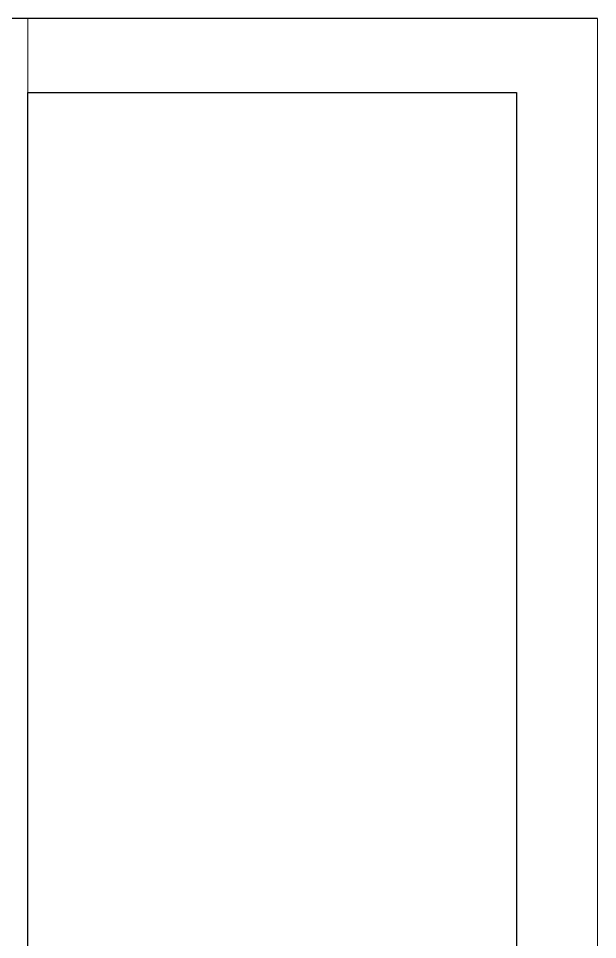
# Model space of a CAD drawing. Header units: millimetres. Extents: x 0 to 140, y -17 to 195.
# Drawn here: x 103 to 140, y 136.1 to 195 of the extents above; entities that cross this region are included whole.
import ezdxf

# ---------------------------------------------------------------- set-up
doc = ezdxf.new("R2010")
doc.units = ezdxf.units.MM
doc.layers.add('Visible (ANSI)', color=7, linetype='Continuous', lineweight=50)

msp = doc.modelspace()

# ---------------------------------------------------------------- linework, layer by layer
msp.add_line((139.997, 194.996), (0, 194.996))
at = {"color": 0, "linetype": 'ByBlock', "lineweight": 15}
msp.add_line((103.605, 194.996), (103.605, 137.189), dxfattribs=at)
at = {"lineweight": 15}
msp.add_line((139.997, 0), (139.997, 194.996), dxfattribs=at)
msp.add_line((139.997, 0), (139.997, 194.996), dxfattribs=at)
msp.add_line((139.997, 0), (139.997, 194.996), dxfattribs=at)
msp.add_line((139.997, 0), (139.997, 194.996), dxfattribs=at)
msp.add_line((139.997, 0), (139.997, 194.996), dxfattribs=at)
msp.add_lwpolyline([(103.605, 190.259), (134.827, 190.259), (134.827, 16.864), (103.605, 16.864)], close=True)
at = {"layer": 'Visible (ANSI)', "color": 0, "linetype": 'ByBlock', "lineweight": 15}
msp.add_line((139.997, 193.322), (139.997, 0), dxfattribs=at)
msp.add_line((139.997, 193.322), (139.997, 0), dxfattribs=at)
msp.add_line((139.997, 193.322), (139.997, 0), dxfattribs=at)
msp.add_line((139.997, 193.322), (139.997, 0), dxfattribs=at)

doc.saveas('drawing.dxf')
